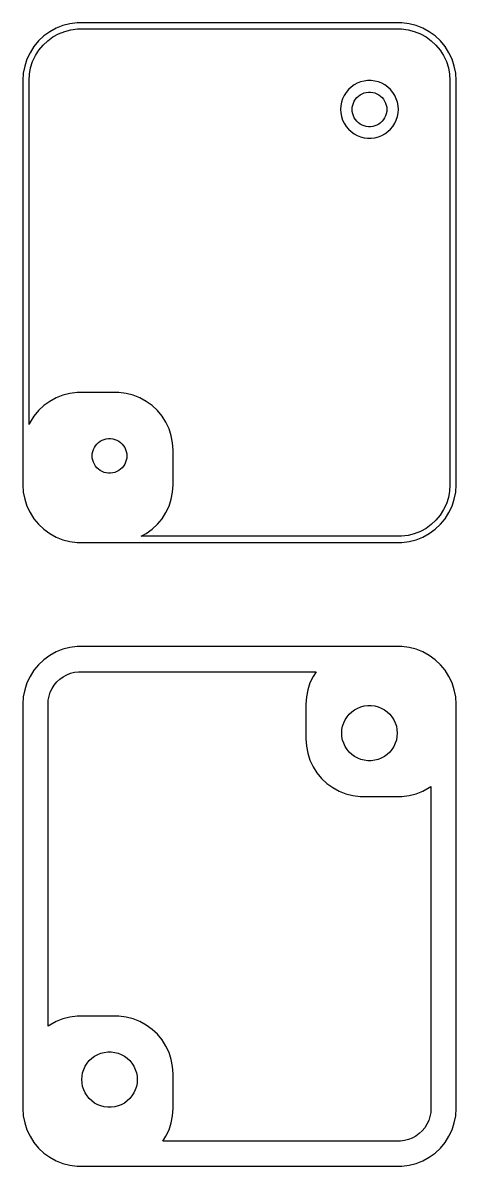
# Model space of a CAD drawing. Header units: metres. Extents: x -19 to 19, y 248 to 508.
# Drawn here: x -18.8 to 18.8, y 247.5 to 346.5 of the extents above; entities that cross this region are included whole.
import ezdxf

# ---------------------------------------------------------------- set-up
doc = ezdxf.new("R2010")
doc.units = ezdxf.units.M

msp = doc.modelspace()

# ---------------------------------------------------------------- linework, layer by layer
for p, q in [((-14.0639, 346.49), (-14.6869, 346.411)), ((14.0639, 346.49), (-14.0639, 346.49)), ((14.6869, 346.411), (14.0639, 346.49)), ((-16.4291, 345.722), (-16.9371, 345.353)), ((-15.8789, 346.024), (-16.4291, 345.722)), ((-16.1444, 345.273), (-15.6526, 345.543)), ((-15.2951, 346.255), (-15.8789, 346.024)), ((-15.6526, 345.543), (-15.1308, 345.75)), ((-14.6869, 346.411), (-15.2951, 346.255)), ((-15.1308, 345.75), (-14.5873, 345.889)), ((-14.5873, 345.889), (-14.0306, 345.96)), ((-14.0306, 345.96), (14.0306, 345.96)), ((14.0306, 345.96), (14.5873, 345.889)), ((14.5873, 345.889), (15.1308, 345.75)), ((15.2951, 346.255), (14.6869, 346.411)), ((15.1308, 345.75), (15.6526, 345.543)), ((15.8789, 346.024), (15.2951, 346.255)), ((15.6526, 345.543), (16.1444, 345.273)), ((16.4291, 345.722), (15.8789, 346.024)), ((16.9371, 345.353), (16.4291, 345.722)), ((-17.3948, 344.923), (-17.7951, 344.439)), ((-16.9371, 345.353), (-17.3948, 344.923)), ((-17.3651, 344.127), (-17.0074, 344.559)), ((-17.0074, 344.559), (-16.5983, 344.943)), ((-16.5983, 344.943), (-16.1444, 345.273)), ((16.1444, 345.273), (16.5983, 344.943)), ((16.5983, 344.943), (17.0074, 344.559)), ((17.3948, 344.923), (16.9371, 345.353)), ((17.0074, 344.559), (17.3651, 344.127)), ((17.7951, 344.439), (17.3948, 344.923)), ((-18.1315, 343.909), (-18.3989, 343.341)), ((-17.7951, 344.439), (-18.1315, 343.909)), ((-17.9047, 343.145), (-17.6658, 343.653)), ((-17.6658, 343.653), (-17.3651, 344.127)), ((17.3651, 344.127), (17.6658, 343.653)), ((17.6658, 343.653), (17.9047, 343.145)), ((18.1315, 343.909), (17.7951, 344.439)), ((18.3989, 343.341), (18.1315, 343.909)), ((-18.5929, 342.743), (-18.7106, 342.127)), ((-18.3989, 343.341), (-18.5929, 342.743)), ((-18.1833, 342.06), (-18.0782, 342.611)), ((-18.0782, 342.611), (-17.9047, 343.145)), ((17.9047, 343.145), (18.0782, 342.611)), ((18.0782, 342.611), (18.1833, 342.06)), ((18.5929, 342.743), (18.3989, 343.341)), ((18.7106, 342.127), (18.5929, 342.743)), ((-18.7106, 342.127), (-18.75, 341.5)), ((-18.75, 341.5), (-18.75, 306.5)), ((-18.2185, 341.5), (-18.1833, 342.06)), ((-18.2185, 311.724), (-18.2185, 341.5)), ((11.093, 341.495), (10.7815, 341.456)), ((11.407, 341.495), (11.093, 341.495)), ((11.7184, 341.456), (11.407, 341.495)), ((18.1833, 342.06), (18.2185, 341.5)), ((18.2185, 341.5), (18.2185, 306.5)), ((18.75, 341.5), (18.7106, 342.127)), ((18.75, 306.5), (18.75, 341.5)), ((9.42757, 340.711), (9.22745, 340.469)), ((9.65643, 340.926), (9.42757, 340.711)), ((9.91043, 341.111), (9.65643, 340.926)), ((10.1855, 341.262), (9.91043, 341.111)), ((10.4774, 341.378), (10.1855, 341.262)), ((10.7815, 341.456), (10.4774, 341.378)), ((10.9689, 340.473), (11.1558, 340.497)), ((11.1558, 340.497), (11.3442, 340.497)), ((11.3442, 340.497), (11.5311, 340.473)), ((12.0225, 341.378), (11.7184, 341.456)), ((12.3144, 341.262), (12.0225, 341.378)), ((12.5896, 341.111), (12.3144, 341.262)), ((12.8436, 340.926), (12.5896, 341.111)), ((13.0724, 340.711), (12.8436, 340.926)), ((13.2725, 340.469), (13.0724, 340.711)), ((8.82854, 339.622), (8.7697, 339.313)), ((8.92555, 339.92), (8.82854, 339.622)), ((9.05922, 340.204), (8.92555, 339.92)), ((9.22745, 340.469), (9.05922, 340.204)), ((9.79712, 339.373), (9.85533, 339.552)), ((9.85533, 339.552), (9.93553, 339.723)), ((9.93553, 339.723), (10.0365, 339.882)), ((10.0365, 339.882), (10.1565, 340.027)), ((10.1565, 340.027), (10.2939, 340.156)), ((10.2939, 340.156), (10.4463, 340.266)), ((10.4463, 340.266), (10.6113, 340.357)), ((10.6113, 340.357), (10.7865, 340.427)), ((10.7865, 340.427), (10.9689, 340.473)), ((11.5311, 340.473), (11.7135, 340.427)), ((11.7135, 340.427), (11.8887, 340.357)), ((11.8887, 340.357), (12.0537, 340.266)), ((12.0537, 340.266), (12.2061, 340.156)), ((12.2061, 340.156), (12.3434, 340.027)), ((12.3434, 340.027), (12.4635, 339.882)), ((12.4635, 339.882), (12.5645, 339.723)), ((12.5645, 339.723), (12.6447, 339.552)), ((12.6447, 339.552), (12.7029, 339.373)), ((13.4408, 340.204), (13.2725, 340.469)), ((13.5744, 339.92), (13.4408, 340.204)), ((13.6714, 339.622), (13.5744, 339.92)), ((13.7303, 339.313), (13.6714, 339.622)), ((8.7697, 339.313), (8.75, 339)), ((8.75, 339), (8.7697, 338.687)), ((8.7697, 338.687), (8.82854, 338.378)), ((9.75, 339), (9.76183, 339.188)), ((9.76183, 338.812), (9.75, 339)), ((9.76183, 339.188), (9.79712, 339.373)), ((9.79712, 338.627), (9.76183, 338.812)), ((9.85533, 338.448), (9.79712, 338.627)), ((12.7029, 338.627), (12.6447, 338.448)), ((12.7029, 339.373), (12.7382, 339.188)), ((12.7382, 338.812), (12.7029, 338.627)), ((12.7382, 339.188), (12.75, 339)), ((12.75, 339), (12.7382, 338.812)), ((13.6714, 338.378), (13.7303, 338.687)), ((13.75, 339), (13.7303, 339.313)), ((13.7303, 338.687), (13.75, 339)), ((8.82854, 338.378), (8.92555, 338.08)), ((8.92555, 338.08), (9.05922, 337.796)), ((9.05922, 337.796), (9.22745, 337.531)), ((9.22745, 337.531), (9.42757, 337.289)), ((9.93553, 338.277), (9.85533, 338.448)), ((10.0365, 338.118), (9.93553, 338.277)), ((10.1565, 337.973), (10.0365, 338.118)), ((10.2939, 337.844), (10.1565, 337.973)), ((10.4463, 337.734), (10.2939, 337.844)), ((10.6113, 337.643), (10.4463, 337.734)), ((10.7865, 337.573), (10.6113, 337.643)), ((10.9689, 337.527), (10.7865, 337.573)), ((11.1558, 337.503), (10.9689, 337.527)), ((11.5311, 337.527), (11.3442, 337.503)), ((11.7135, 337.573), (11.5311, 337.527)), ((11.8887, 337.643), (11.7135, 337.573)), ((12.0537, 337.734), (11.8887, 337.643)), ((12.2061, 337.844), (12.0537, 337.734)), ((12.3434, 337.973), (12.2061, 337.844)), ((12.4635, 338.118), (12.3434, 337.973)), ((12.5645, 338.277), (12.4635, 338.118)), ((12.6447, 338.448), (12.5645, 338.277)), ((13.0724, 337.289), (13.2725, 337.531)), ((13.2725, 337.531), (13.4408, 337.796)), ((13.4408, 337.796), (13.5744, 338.08)), ((13.5744, 338.08), (13.6714, 338.378)), ((9.42757, 337.289), (9.65643, 337.074)), ((9.65643, 337.074), (9.91043, 336.889)), ((9.91043, 336.889), (10.1855, 336.738)), ((10.1855, 336.738), (10.4774, 336.622)), ((10.4774, 336.622), (10.7815, 336.544)), ((10.7815, 336.544), (11.093, 336.505)), ((11.3442, 337.503), (11.1558, 337.503)), ((11.407, 336.505), (11.7184, 336.544)), ((11.7184, 336.544), (12.0225, 336.622)), ((12.0225, 336.622), (12.3144, 336.738)), ((12.3144, 336.738), (12.5896, 336.889)), ((12.5896, 336.889), (12.8436, 337.074)), ((12.8436, 337.074), (13.0724, 337.289)), ((11.093, 336.505), (11.407, 336.505)), ((-15.8789, 314.024), (-16.4291, 313.722)), ((-15.2951, 314.255), (-15.8789, 314.024)), ((-14.6869, 314.411), (-15.2951, 314.255)), ((-14.0639, 314.49), (-14.6869, 314.411)), ((-10.436, 314.49), (-14.0639, 314.49)), ((-9.81308, 314.411), (-10.436, 314.49)), ((-9.20491, 314.255), (-9.81308, 314.411)), ((-8.62109, 314.024), (-9.20491, 314.255)), ((-8.07086, 313.722), (-8.62109, 314.024)), ((-17.3948, 312.923), (-17.7951, 312.439)), ((-16.9371, 313.353), (-17.3948, 312.923)), ((-16.4291, 313.722), (-16.9371, 313.353)), ((-7.56287, 313.353), (-8.07086, 313.722)), ((-7.10515, 312.923), (-7.56287, 313.353)), ((-6.70491, 312.439), (-7.10515, 312.923)), ((-18.1315, 311.909), (-18.2185, 311.724)), ((-17.7951, 312.439), (-18.1315, 311.909)), ((-6.36845, 311.909), (-6.70491, 312.439)), ((-6.1011, 311.341), (-6.36845, 311.909)), ((-5.90707, 310.743), (-6.1011, 311.341)), ((-12.5645, 309.723), (-12.4635, 309.882)), ((-12.4635, 309.882), (-12.3434, 310.027)), ((-12.3434, 310.027), (-12.2061, 310.156)), ((-12.2061, 310.156), (-12.0537, 310.266)), ((-12.0537, 310.266), (-11.8887, 310.357)), ((-11.8887, 310.357), (-11.7135, 310.427)), ((-11.7135, 310.427), (-11.5311, 310.473)), ((-11.5311, 310.473), (-11.3442, 310.497)), ((-11.3442, 310.497), (-11.1558, 310.497)), ((-11.1558, 310.497), (-10.9689, 310.473)), ((-10.9689, 310.473), (-10.7865, 310.427)), ((-10.7865, 310.427), (-10.6113, 310.357)), ((-10.6113, 310.357), (-10.4463, 310.266)), ((-10.4463, 310.266), (-10.2939, 310.156)), ((-10.2939, 310.156), (-10.1565, 310.027)), ((-10.1565, 310.027), (-10.0365, 309.882)), ((-10.0365, 309.882), (-9.93553, 309.723)), ((-5.78941, 310.127), (-5.90707, 310.743)), ((-5.75, 309.5), (-5.78941, 310.127)), ((-12.75, 309), (-12.7382, 309.188)), ((-12.7382, 308.812), (-12.75, 309)), ((-12.7382, 309.188), (-12.7029, 309.373)), ((-12.7029, 309.373), (-12.6447, 309.552)), ((-12.6447, 309.552), (-12.5645, 309.723)), ((-9.93553, 309.723), (-9.85533, 309.552)), ((-9.85533, 309.552), (-9.79712, 309.373)), ((-9.79712, 309.373), (-9.76183, 309.188)), ((-9.76183, 309.188), (-9.75, 309)), ((-9.75, 309), (-9.76183, 308.812)), ((-5.75, 306.5), (-5.75, 309.5)), ((-12.7029, 308.627), (-12.7382, 308.812)), ((-12.6447, 308.448), (-12.7029, 308.627)), ((-12.5645, 308.277), (-12.6447, 308.448)), ((-12.4635, 308.118), (-12.5645, 308.277)), ((-12.3434, 307.973), (-12.4635, 308.118)), ((-12.2061, 307.844), (-12.3434, 307.973)), ((-12.0537, 307.734), (-12.2061, 307.844)), ((-10.2939, 307.844), (-10.4463, 307.734)), ((-10.1565, 307.973), (-10.2939, 307.844)), ((-10.0365, 308.118), (-10.1565, 307.973)), ((-9.93553, 308.277), (-10.0365, 308.118)), ((-9.85533, 308.448), (-9.93553, 308.277)), ((-9.79712, 308.627), (-9.85533, 308.448)), ((-9.76183, 308.812), (-9.79712, 308.627)), ((-11.8887, 307.643), (-12.0537, 307.734)), ((-11.7135, 307.573), (-11.8887, 307.643)), ((-11.5311, 307.527), (-11.7135, 307.573)), ((-11.3442, 307.503), (-11.5311, 307.527)), ((-11.1558, 307.503), (-11.3442, 307.503)), ((-10.9689, 307.527), (-11.1558, 307.503)), ((-10.7865, 307.573), (-10.9689, 307.527)), ((-10.6113, 307.643), (-10.7865, 307.573)), ((-10.4463, 307.734), (-10.6113, 307.643)), ((-18.75, 306.5), (-18.7106, 305.873)), ((-18.7106, 305.873), (-18.5929, 305.257)), ((-5.90707, 305.257), (-5.78941, 305.873)), ((-5.78941, 305.873), (-5.75, 306.5)), ((18.1833, 305.94), (18.0782, 305.389)), ((18.2185, 306.5), (18.1833, 305.94)), ((18.5929, 305.257), (18.7106, 305.873)), ((18.7106, 305.873), (18.75, 306.5)), ((-18.5929, 305.257), (-18.3989, 304.659)), ((-6.1011, 304.659), (-5.90707, 305.257)), ((18.0782, 305.389), (17.9047, 304.855)), ((18.3989, 304.659), (18.5929, 305.257)), ((-18.3989, 304.659), (-18.1315, 304.091)), ((-18.1315, 304.091), (-17.7951, 303.561)), ((-6.70491, 303.561), (-6.36845, 304.091)), ((-6.36845, 304.091), (-6.1011, 304.659)), ((17.3651, 303.873), (17.0074, 303.441)), ((17.6658, 304.347), (17.3651, 303.873)), ((17.9047, 304.855), (17.6658, 304.347)), ((17.7951, 303.561), (18.1315, 304.091)), ((18.1315, 304.091), (18.3989, 304.659)), ((-17.7951, 303.561), (-17.3948, 303.077)), ((-17.3948, 303.077), (-16.9371, 302.647)), ((-7.56287, 302.647), (-7.10515, 303.077)), ((-7.10515, 303.077), (-6.70491, 303.561)), ((16.5983, 303.057), (16.1444, 302.727)), ((17.0074, 303.441), (16.5983, 303.057)), ((16.9371, 302.647), (17.3948, 303.077)), ((17.3948, 303.077), (17.7951, 303.561)), ((-16.9371, 302.647), (-16.4291, 302.278)), ((-16.4291, 302.278), (-15.8789, 301.976)), ((-15.8789, 301.976), (-15.2951, 301.745)), ((-8.50392, 302.04), (-8.07086, 302.278)), ((14.0306, 302.04), (-8.50392, 302.04)), ((-8.07086, 302.278), (-7.56287, 302.647)), ((14.5873, 302.111), (14.0306, 302.04)), ((15.1308, 302.25), (14.5873, 302.111)), ((15.6526, 302.457), (15.1308, 302.25)), ((15.2951, 301.745), (15.8789, 301.976)), ((16.1444, 302.727), (15.6526, 302.457)), ((15.8789, 301.976), (16.4291, 302.278)), ((16.4291, 302.278), (16.9371, 302.647)), ((-15.2951, 301.745), (-14.6869, 301.589)), ((-14.6869, 301.589), (-14.0639, 301.51)), ((-14.0639, 301.51), (14.0639, 301.51)), ((14.0639, 301.51), (14.6869, 301.589)), ((14.6869, 301.589), (15.2951, 301.745)), ((-15.8789, 292.024), (-16.4291, 291.722)), ((-15.2951, 292.255), (-15.8789, 292.024)), ((-14.6869, 292.411), (-15.2951, 292.255)), ((-14.0639, 292.49), (-14.6869, 292.411)), ((14.0639, 292.49), (-14.0639, 292.49)), ((14.6869, 292.411), (14.0639, 292.49)), ((15.2951, 292.255), (14.6869, 292.411)), ((15.8789, 292.024), (15.2951, 292.255)), ((16.4291, 291.722), (15.8789, 292.024)), ((-16.9371, 291.353), (-17.3948, 290.923)), ((-16.4291, 291.722), (-16.9371, 291.353)), ((16.9371, 291.353), (16.4291, 291.722)), ((17.3948, 290.923), (16.9371, 291.353)), ((-17.7951, 290.439), (-18.1315, 289.909)), ((-17.3948, 290.923), (-17.7951, 290.439)), ((-15.2628, 289.884), (-14.9521, 290.055)), ((-14.9521, 290.055), (-14.6225, 290.185)), ((-14.6225, 290.185), (-14.2791, 290.273)), ((-14.2791, 290.273), (-13.9273, 290.318)), ((-13.9273, 290.318), (6.62805, 290.318)), ((6.62805, 290.318), (6.36845, 289.909)), ((17.7951, 290.439), (17.3948, 290.923)), ((18.1315, 289.909), (17.7951, 290.439)), ((-18.3989, 289.341), (-18.5929, 288.743)), ((-18.1315, 289.909), (-18.3989, 289.341)), ((-16.2242, 288.86), (-16.0342, 289.16)), ((-16.0342, 289.16), (-15.8082, 289.433)), ((-15.8082, 289.433), (-15.5497, 289.675)), ((-15.5497, 289.675), (-15.2628, 289.884)), ((6.1011, 289.341), (5.90707, 288.743)), ((6.36845, 289.909), (6.1011, 289.341)), ((18.3989, 289.341), (18.1315, 289.909)), ((18.5929, 288.743), (18.3989, 289.341)), ((-18.7106, 288.127), (-18.75, 287.5)), ((-18.5929, 288.743), (-18.7106, 288.127)), ((-16.5511, 287.854), (-16.4847, 288.202)), ((-16.4847, 288.202), (-16.3751, 288.539)), ((-16.3751, 288.539), (-16.2242, 288.86)), ((5.78941, 288.127), (5.75, 287.5)), ((5.90707, 288.743), (5.78941, 288.127)), ((18.7106, 288.127), (18.5929, 288.743)), ((18.75, 287.5), (18.7106, 288.127)), ((-18.75, 287.5), (-18.75, 252.5)), ((-16.5734, 287.5), (-16.5511, 287.854)), ((-16.5734, 259.617), (-16.5734, 287.5)), ((5.75, 287.5), (5.75, 284.5)), ((9.964, 287.026), (10.2281, 287.172)), ((10.2281, 287.172), (10.5083, 287.283)), ((10.5083, 287.283), (10.8003, 287.357)), ((10.8003, 287.357), (11.0993, 287.395)), ((11.0993, 287.395), (11.4007, 287.395)), ((11.4007, 287.395), (11.6997, 287.357)), ((11.6997, 287.357), (11.9916, 287.283)), ((11.9916, 287.283), (12.2719, 287.172)), ((12.2719, 287.172), (12.536, 287.026)), ((18.75, 252.5), (18.75, 287.5)), ((9.01852, 285.883), (9.14685, 286.156)), ((9.14685, 286.156), (9.30835, 286.411)), ((9.30835, 286.411), (9.50047, 286.643)), ((9.50047, 286.643), (9.72017, 286.849)), ((9.72017, 286.849), (9.964, 287.026)), ((12.536, 287.026), (12.7798, 286.849)), ((12.7798, 286.849), (12.9995, 286.643)), ((12.9995, 286.643), (13.1916, 286.411)), ((13.1916, 286.411), (13.3531, 286.156)), ((13.3531, 286.156), (13.4815, 285.883)), ((8.84999, 285), (8.86891, 285.301)), ((8.86891, 285.301), (8.9254, 285.597)), ((8.9254, 285.597), (9.01852, 285.883)), ((13.4815, 285.883), (13.5746, 285.597)), ((13.5746, 285.597), (13.6311, 285.301)), ((13.6311, 285.301), (13.65, 285)), ((5.75, 284.5), (5.78941, 283.873)), ((8.86891, 284.699), (8.84999, 285)), ((8.9254, 284.403), (8.86891, 284.699)), ((9.01852, 284.117), (8.9254, 284.403)), ((9.14685, 283.844), (9.01852, 284.117)), ((13.4815, 284.117), (13.3531, 283.844)), ((13.5746, 284.403), (13.4815, 284.117)), ((13.6311, 284.699), (13.5746, 284.403)), ((13.65, 285), (13.6311, 284.699)), ((5.78941, 283.873), (5.90707, 283.257)), ((5.90707, 283.257), (6.1011, 282.659)), ((9.30835, 283.589), (9.14685, 283.844)), ((9.50047, 283.357), (9.30835, 283.589)), ((9.72017, 283.151), (9.50047, 283.357)), ((9.964, 282.974), (9.72017, 283.151)), ((12.7798, 283.151), (12.536, 282.974)), ((12.9995, 283.357), (12.7798, 283.151)), ((13.1916, 283.589), (12.9995, 283.357)), ((13.3531, 283.844), (13.1916, 283.589)), ((6.1011, 282.659), (6.36845, 282.091)), ((10.2281, 282.828), (9.964, 282.974)), ((10.5083, 282.717), (10.2281, 282.828)), ((10.8003, 282.643), (10.5083, 282.717)), ((11.0993, 282.605), (10.8003, 282.643)), ((11.4007, 282.605), (11.0993, 282.605)), ((11.6997, 282.643), (11.4007, 282.605)), ((11.9916, 282.717), (11.6997, 282.643)), ((12.2719, 282.828), (11.9916, 282.717)), ((12.536, 282.974), (12.2719, 282.828)), ((6.36845, 282.091), (6.70491, 281.561)), ((6.70491, 281.561), (7.10515, 281.077)), ((7.10515, 281.077), (7.56287, 280.647)), ((7.56287, 280.647), (8.07086, 280.278)), ((8.07086, 280.278), (8.62109, 279.976)), ((15.8789, 279.976), (16.4291, 280.278)), ((16.4291, 280.278), (16.5734, 280.383)), ((16.5734, 280.383), (16.5734, 252.5)), ((8.62109, 279.976), (9.20491, 279.745)), ((9.20491, 279.745), (9.81308, 279.589)), ((9.81308, 279.589), (10.436, 279.51)), ((10.436, 279.51), (14.0639, 279.51)), ((14.0639, 279.51), (14.6869, 279.589)), ((14.6869, 279.589), (15.2951, 279.745)), ((15.2951, 279.745), (15.8789, 279.976)), ((-14.6869, 260.411), (-15.2951, 260.255)), ((-14.0639, 260.49), (-14.6869, 260.411)), ((-10.436, 260.49), (-14.0639, 260.49)), ((-9.81308, 260.411), (-10.436, 260.49)), ((-9.20491, 260.255), (-9.81308, 260.411)), ((-16.4291, 259.722), (-16.5734, 259.617)), ((-15.8789, 260.024), (-16.4291, 259.722)), ((-15.2951, 260.255), (-15.8789, 260.024)), ((-8.62109, 260.024), (-9.20491, 260.255)), ((-8.07086, 259.722), (-8.62109, 260.024)), ((-7.56287, 259.353), (-8.07086, 259.722)), ((-7.10515, 258.923), (-7.56287, 259.353)), ((-6.70491, 258.439), (-7.10515, 258.923)), ((-6.36845, 257.909), (-6.70491, 258.439)), ((-11.9916, 257.283), (-11.6997, 257.357)), ((-11.6997, 257.357), (-11.4007, 257.395)), ((-11.4007, 257.395), (-11.0993, 257.395)), ((-11.0993, 257.395), (-10.8003, 257.357)), ((-10.8003, 257.357), (-10.5083, 257.283)), ((-6.1011, 257.341), (-6.36845, 257.909)), ((-13.3531, 256.156), (-13.1916, 256.411)), ((-13.1916, 256.411), (-12.9995, 256.643)), ((-12.9995, 256.643), (-12.7798, 256.849)), ((-12.7798, 256.849), (-12.536, 257.026)), ((-12.536, 257.026), (-12.2719, 257.172)), ((-12.2719, 257.172), (-11.9916, 257.283)), ((-10.5083, 257.283), (-10.2281, 257.172)), ((-10.2281, 257.172), (-9.964, 257.026)), ((-9.964, 257.026), (-9.72017, 256.849)), ((-9.72017, 256.849), (-9.50047, 256.643)), ((-9.50047, 256.643), (-9.30835, 256.411)), ((-9.30835, 256.411), (-9.14685, 256.156)), ((-5.90707, 256.743), (-6.1011, 257.341)), ((-5.78941, 256.127), (-5.90707, 256.743)), ((-13.6311, 255.301), (-13.5746, 255.597)), ((-13.5746, 255.597), (-13.4815, 255.883)), ((-13.4815, 255.883), (-13.3531, 256.156)), ((-9.14685, 256.156), (-9.01852, 255.883)), ((-9.01852, 255.883), (-8.9254, 255.597)), ((-8.9254, 255.597), (-8.86891, 255.301)), ((-5.75, 255.5), (-5.78941, 256.127)), ((-5.75, 252.5), (-5.75, 255.5)), ((-13.65, 255), (-13.6311, 255.301)), ((-13.6311, 254.699), (-13.65, 255)), ((-13.5746, 254.403), (-13.6311, 254.699)), ((-13.4815, 254.117), (-13.5746, 254.403)), ((-8.9254, 254.403), (-9.01852, 254.117)), ((-8.86891, 254.699), (-8.9254, 254.403)), ((-8.86891, 255.301), (-8.84999, 255)), ((-8.84999, 255), (-8.86891, 254.699)), ((-13.3531, 253.844), (-13.4815, 254.117)), ((-13.1916, 253.589), (-13.3531, 253.844)), ((-12.9995, 253.357), (-13.1916, 253.589)), ((-9.30835, 253.589), (-9.50047, 253.357)), ((-9.14685, 253.844), (-9.30835, 253.589)), ((-9.01852, 254.117), (-9.14685, 253.844)), ((-18.75, 252.5), (-18.7106, 251.873)), ((-12.7798, 253.151), (-12.9995, 253.357)), ((-12.536, 252.974), (-12.7798, 253.151)), ((-12.2719, 252.828), (-12.536, 252.974)), ((-11.9916, 252.717), (-12.2719, 252.828)), ((-11.6997, 252.643), (-11.9916, 252.717)), ((-11.4007, 252.605), (-11.6997, 252.643)), ((-11.0993, 252.605), (-11.4007, 252.605)), ((-10.8003, 252.643), (-11.0993, 252.605)), ((-10.5083, 252.717), (-10.8003, 252.643)), ((-10.2281, 252.828), (-10.5083, 252.717)), ((-9.964, 252.974), (-10.2281, 252.828)), ((-9.72017, 253.151), (-9.964, 252.974)), ((-9.50047, 253.357), (-9.72017, 253.151)), ((-5.78941, 251.873), (-5.75, 252.5)), ((16.5734, 252.5), (16.5511, 252.146)), ((18.7106, 251.873), (18.75, 252.5)), ((-18.7106, 251.873), (-18.5929, 251.257)), ((-5.90707, 251.257), (-5.78941, 251.873)), ((16.3751, 251.461), (16.2242, 251.14)), ((16.4847, 251.798), (16.3751, 251.461)), ((16.5511, 252.146), (16.4847, 251.798)), ((18.5929, 251.257), (18.7106, 251.873)), ((-18.5929, 251.257), (-18.3989, 250.659)), ((-18.3989, 250.659), (-18.1315, 250.091)), ((-6.36845, 250.091), (-6.1011, 250.659)), ((-6.1011, 250.659), (-5.90707, 251.257)), ((15.8082, 250.567), (15.5497, 250.325)), ((16.0342, 250.84), (15.8082, 250.567)), ((16.2242, 251.14), (16.0342, 250.84)), ((18.1315, 250.091), (18.3989, 250.659)), ((18.3989, 250.659), (18.5929, 251.257)), ((-18.1315, 250.091), (-17.7951, 249.561)), ((-17.7951, 249.561), (-17.3948, 249.077)), ((-6.62805, 249.682), (-6.36845, 250.091)), ((13.9273, 249.682), (-6.62805, 249.682)), ((14.2791, 249.727), (13.9273, 249.682)), ((14.6225, 249.815), (14.2791, 249.727)), ((14.9521, 249.945), (14.6225, 249.815)), ((15.2628, 250.116), (14.9521, 249.945)), ((15.5497, 250.325), (15.2628, 250.116)), ((17.3948, 249.077), (17.7951, 249.561)), ((17.7951, 249.561), (18.1315, 250.091)), ((-17.3948, 249.077), (-16.9371, 248.647)), ((-16.9371, 248.647), (-16.4291, 248.278)), ((16.4291, 248.278), (16.9371, 248.647)), ((16.9371, 248.647), (17.3948, 249.077)), ((-16.4291, 248.278), (-15.8789, 247.976)), ((-15.8789, 247.976), (-15.2951, 247.745)), ((-15.2951, 247.745), (-14.6869, 247.589)), ((-14.6869, 247.589), (-14.0639, 247.51)), ((-14.0639, 247.51), (14.0639, 247.51)), ((14.0639, 247.51), (14.6869, 247.589)), ((14.6869, 247.589), (15.2951, 247.745)), ((15.2951, 247.745), (15.8789, 247.976)), ((15.8789, 247.976), (16.4291, 248.278))]:
    msp.add_line(p, q)

doc.saveas('drawing.dxf')
